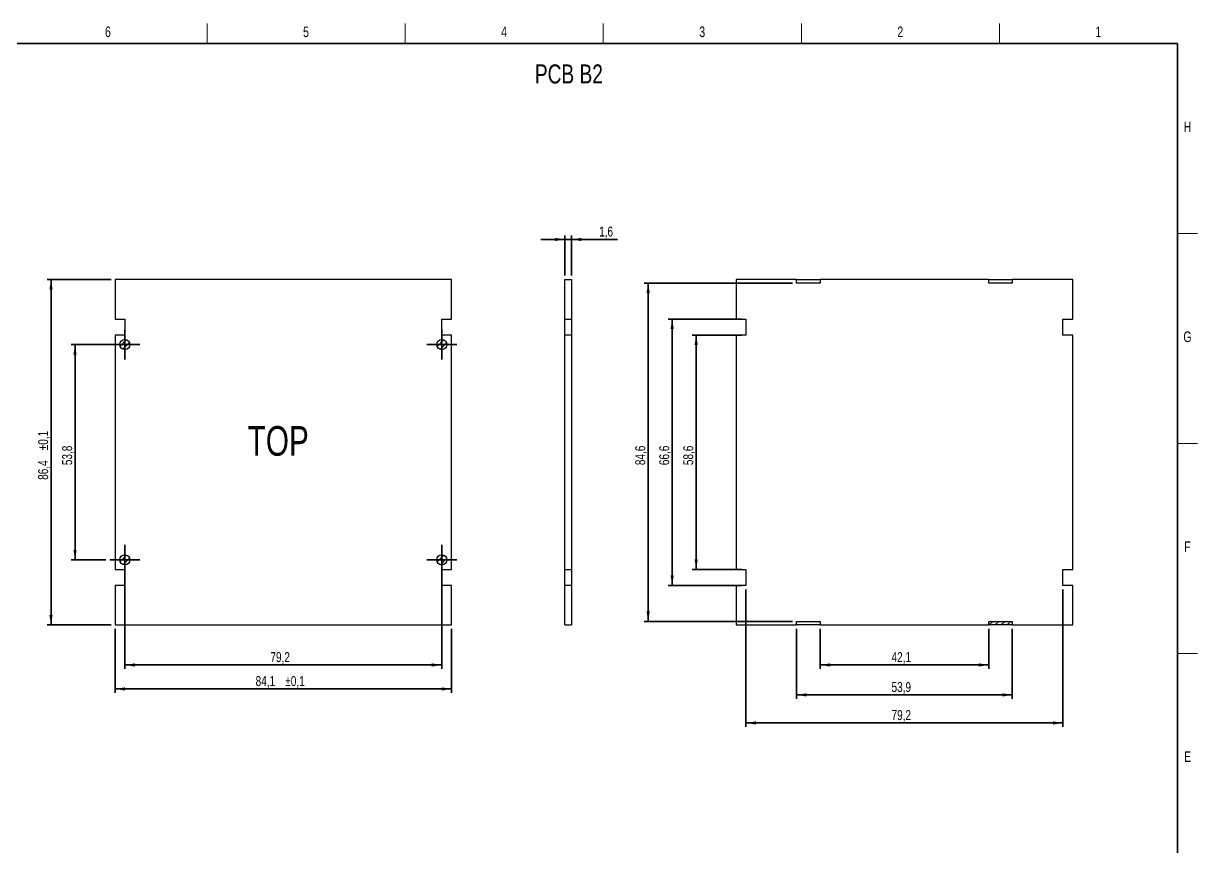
# Paper-space layout 'PCB' of a CAD drawing. Header units: millimetres. Extents: x 0 to 594, y 0 to 420.
# Drawn here: x 300.6 to 594, y 214.2 to 420 of the extents above; entities that cross this region are included whole.
import ezdxf

# ---------------------------------------------------------------- set-up
doc = ezdxf.new("R2010")
doc.units = ezdxf.units.MM
doc.linetypes.add('SLD-Solido', pattern=[0])
doc.layers.add('FORMAT', color=7, linetype='SLD-Solido', lineweight=35)
doc.styles.add('SLDTEXTSTYLE0', font='TXT', dxfattribs={"width": 0.75})
doc.dimstyles.new('SLDDIMSTYLE0', dxfattribs={"dimtxt": 2.5, "dimasz": 2.5, "dimexe": 0, "dimexo": 0.0625, "dimtad": 1, "dimdec": 1, "dimrnd": 1e-09, "dimzin": 12, "dimdsep": 46, "dimtxsty": 'SLDTEXTSTYLE0', "dimsah": 1, "dimcen": 0.09, "dimadec": 0, "dimazin": 3, "dimtfac": 1, "dimtdec": 1, "dimtofl": 0, "dimtmove": 0, "dimatfit": 3, "dimfxl": 1, "dimfrac": 2, "dimtolj": 1, "dimtzin": 12, "dimarcsym": 0})
doc.dimstyles.new('SLDDIMSTYLE1', dxfattribs={"dimtxt": 2.5, "dimasz": 2.5, "dimexe": 0, "dimexo": 0.0625, "dimtad": 1, "dimdec": 1, "dimrnd": 1e-09, "dimzin": 12, "dimdsep": 46, "dimtxsty": 'SLDTEXTSTYLE0', "dimsah": 1, "dimcen": 0.09, "dimadec": 0, "dimazin": 3, "dimtfac": 1, "dimtdec": 1, "dimtmove": 0, "dimatfit": 0, "dimfxl": 1, "dimfrac": 2, "dimtolj": 1, "dimtzin": 12, "dimarcsym": 0})
doc.dimstyles.new('SLDDIMSTYLE3', dxfattribs={"dimtxt": 2.5, "dimasz": 2.5, "dimexe": 0, "dimexo": 0.0625, "dimtad": 1, "dimdec": 1, "dimrnd": 1e-09, "dimzin": 12, "dimdsep": 46, "dimtxsty": 'SLDTEXTSTYLE0', "dimsah": 1, "dimcen": 0.09, "dimadec": 0, "dimazin": 3, "dimtol": 1, "dimtp": 0.1, "dimtm": 0.1, "dimtfac": 1, "dimtdec": 1, "dimtofl": 0, "dimtmove": 0, "dimatfit": 3, "dimfxl": 1, "dimfrac": 2, "dimtolj": 1, "dimarcsym": 0})

# ---------------------------------------------------------------- blocks, each defined once
blk = doc.blocks.new('SW_HATCH_12')
at = {"color": 0, "linetype": 'SLD-Solido', "lineweight": 18}
for p, q in [((0, 0), (-1.66, -1.66)), ((0.71, -0.79), (-0.86, -2.36))]:
    blk.add_line(p, q, dxfattribs=at)
blk = doc.blocks.new('SW_HATCH_13')
at = {"color": 0, "linetype": 'SLD-Solido', "lineweight": 18}
for p, q in [((0, 0), (-1.6, -1.6)), ((0.77, -0.73), (-0.87, -2.36))]:
    blk.add_line(p, q, dxfattribs=at)
blk = doc.blocks.new('SW_HATCH_14')
at = {"color": 0, "linetype": 'SLD-Solido', "lineweight": 18}
for p, q in [((0, 0), (-1.57, -1.57)), ((0.79, -0.71), (-0.86, -2.36))]:
    blk.add_line(p, q, dxfattribs=at)
blk = doc.blocks.new('SW_HATCH_15')
at = {"color": 0, "linetype": 'SLD-Solido', "lineweight": 18}
for p, q in [((0, 0), (-1.63, -1.63)), ((0.73, -0.77), (-0.87, -2.36))]:
    blk.add_line(p, q, dxfattribs=at)
blk = doc.blocks.new('_D_38')
at = {"layer": 'FORMAT'}
for p, q in [((323.5, 268.6), (323.5, 252.6)), ((407.6, 268.6), (407.6, 252.6)), ((407.6, 253.6), (323.5, 253.6))]:
    blk.add_line(p, q, dxfattribs=at)
for points in [[(323.5, 253.6), (326, 253.2), (326, 254)], [(407.6, 253.6), (405.1, 254), (405.1, 253.2)]]:
    blk.add_solid(points, dxfattribs=at)
at = {"layer": 'FORMAT', "char_height": 2.5, "attachment_point": 1, "style": 'SLDTEXTSTYLE0'}
for s, insert in [('84,1', (358.63, 256.82)), ('±0,1', (366.04, 256.82))]:
    blk.add_mtext(s, dxfattribs=dict(at, insert=insert))
blk = doc.blocks.new('_D_39')
at = {"layer": 'FORMAT'}
for p, q in [((322.5, 356), (306.5, 356)), ((307.5, 356), (307.5, 269.6)), ((322.5, 269.6), (306.5, 269.6))]:
    blk.add_line(p, q, dxfattribs=at)
for points in [[(307.5, 356), (307.1, 353.5), (307.9, 353.5)], [(307.5, 269.6), (307.9, 272.1), (307.1, 272.1)]]:
    blk.add_solid(points, dxfattribs=at)
at = {"layer": 'FORMAT', "char_height": 2.5, "attachment_point": 1, "rotation": 90, "style": 'SLDTEXTSTYLE0'}
for s, insert in [('±0,1', (304.28, 313.28)), ('86,4', (304.28, 305.88))]:
    blk.add_mtext(s, dxfattribs=dict(at, insert=insert))
blk = doc.blocks.new('_D_40')
at = {"layer": 'FORMAT'}
for p, q in [((324.96, 339.71), (312.5, 339.71)), ((313.5, 339.71), (313.5, 285.88)), ((321.2, 285.88), (312.5, 285.88))]:
    blk.add_line(p, q, dxfattribs=at)
for points in [[(313.5, 339.71), (313.1, 337.21), (313.9, 337.21)], [(313.5, 285.88), (313.9, 288.38), (313.1, 288.38)]]:
    blk.add_solid(points, dxfattribs=at)
at = {"layer": 'FORMAT', "insert": (310.28, 309.56), "char_height": 2.5, "attachment_point": 1, "rotation": 90, "style": 'SLDTEXTSTYLE0'}
blk.add_mtext('53,8', dxfattribs=at)
blk = doc.blocks.new('_D_41')
at = {"layer": 'FORMAT'}
for p, q in [((325.96, 284.88), (325.96, 258.6)), ((405.15, 284.88), (405.15, 258.6)), ((405.15, 259.6), (325.96, 259.6))]:
    blk.add_line(p, q, dxfattribs=at)
for points in [[(325.96, 259.6), (328.46, 259.2), (328.46, 260)], [(405.15, 259.6), (402.65, 260), (402.65, 259.2)]]:
    blk.add_solid(points, dxfattribs=at)
at = {"layer": 'FORMAT', "insert": (362.32, 262.82), "char_height": 2.5, "attachment_point": 1, "style": 'SLDTEXTSTYLE0'}
blk.add_mtext('79,2', dxfattribs=at)
blk = doc.blocks.new('SW_CENTERMARKSYMBOL_4')
at = {"layer": 'FORMAT', "color": 0}
for p, q in [((0, 2.5), (0, 3.76)), ((-2.5, 0), (-3.76, 0)), ((0, 0), (-2.5, 0)), ((0, 0), (0, 2.5)), ((0, 0), (0, -2.5)), ((0, 0), (2.5, 0)), ((2.5, 0), (3.76, 0)), ((0, -2.5), (0, -3.76))]:
    blk.add_line(p, q, dxfattribs=at)
blk = doc.blocks.new('SW_CENTERMARKSYMBOL_5')
at = {"layer": 'FORMAT', "color": 0}
for p, q in [((0, 2.5), (0, 3.76)), ((-2.5, 0), (-3.76, 0)), ((0, 0), (-2.5, 0)), ((0, 0), (0, 2.5)), ((0, 0), (0, -2.5)), ((0, 0), (2.5, 0)), ((2.5, 0), (3.76, 0)), ((0, -2.5), (0, -3.76))]:
    blk.add_line(p, q, dxfattribs=at)
blk = doc.blocks.new('SW_CENTERMARKSYMBOL_6')
at = {"layer": 'FORMAT', "color": 0}
for p, q in [((0, 2.5), (0, 3.76)), ((-2.5, 0), (-3.76, 0)), ((0, 0), (-2.5, 0)), ((0, 0), (0, 2.5)), ((0, 0), (0, -2.5)), ((0, 0), (2.5, 0)), ((2.5, 0), (3.76, 0)), ((0, -2.5), (0, -3.76))]:
    blk.add_line(p, q, dxfattribs=at)
blk = doc.blocks.new('SW_CENTERMARKSYMBOL_7')
at = {"layer": 'FORMAT', "color": 0}
for p, q in [((0, 2.5), (0, 3.76)), ((-2.5, 0), (-3.76, 0)), ((0, 0), (-2.5, 0)), ((0, 0), (0, 2.5)), ((0, 0), (0, -2.5)), ((0, 0), (2.5, 0)), ((2.5, 0), (3.76, 0)), ((0, -2.5), (0, -3.76))]:
    blk.add_line(p, q, dxfattribs=at)
blk = doc.blocks.new('_D_42')
at = {"layer": 'FORMAT'}
for p, q in [((435.94, 357), (435.94, 367)), ((437.54, 357), (437.54, 367)), ((435.94, 366), (429.94, 366)), ((437.54, 366), (435.94, 366)), ((437.54, 366), (449.08, 366))]:
    blk.add_line(p, q, dxfattribs=at)
for points in [[(435.94, 366), (433.44, 366.4), (433.44, 365.6)], [(437.54, 366), (440.04, 365.6), (440.04, 366.4)]]:
    blk.add_solid(points, dxfattribs=at)
at = {"layer": 'FORMAT', "insert": (444.46, 369.22), "char_height": 2.5, "attachment_point": 1, "style": 'SLDTEXTSTYLE0'}
blk.add_mtext('1,6', dxfattribs=at)
blk = doc.blocks.new('SW_HATCH_16')
at = {"color": 0, "linetype": 'SLD-Solido', "lineweight": 18}
for p, q in [((0, 0), (-0.89, -0.89)), ((1.5, 0), (0.6, -0.89)), ((2.99, 0), (2.1, -0.89)), ((4.49, 0), (3.6, -0.89))]:
    blk.add_line(p, q, dxfattribs=at)
blk = doc.blocks.new('_D_43')
at = {"layer": 'FORMAT'}
for p, q in [((480.16, 346.09), (461.72, 346.09)), ((462.72, 346.09), (462.72, 279.5)), ((480.16, 279.5), (461.72, 279.5))]:
    blk.add_line(p, q, dxfattribs=at)
for points in [[(462.72, 346.09), (462.32, 343.59), (463.12, 343.59)], [(462.72, 279.5), (463.12, 282), (462.32, 282)]]:
    blk.add_solid(points, dxfattribs=at)
at = {"layer": 'FORMAT', "insert": (459.49, 309.56), "char_height": 2.5, "attachment_point": 1, "rotation": 90, "style": 'SLDTEXTSTYLE0'}
blk.add_mtext('66,6', dxfattribs=at)
blk = doc.blocks.new('_D_44')
at = {"layer": 'FORMAT'}
for p, q in [((493.82, 268.6), (493.82, 251.11)), ((547.72, 268.6), (547.72, 251.11)), ((547.72, 252.11), (493.82, 252.11))]:
    blk.add_line(p, q, dxfattribs=at)
for points in [[(493.82, 252.11), (496.32, 251.71), (496.32, 252.51)], [(547.72, 252.11), (545.22, 252.51), (545.22, 251.71)]]:
    blk.add_solid(points, dxfattribs=at)
at = {"layer": 'FORMAT', "insert": (517.53, 255.33), "char_height": 2.5, "attachment_point": 1, "style": 'SLDTEXTSTYLE0'}
blk.add_mtext('53,9', dxfattribs=at)
blk = doc.blocks.new('_D_45')
at = {"layer": 'FORMAT'}
for p, q in [((492.82, 355.1), (455.72, 355.1)), ((456.72, 270.49), (456.72, 355.1)), ((492.82, 270.49), (455.72, 270.49))]:
    blk.add_line(p, q, dxfattribs=at)
for points in [[(456.72, 355.1), (456.32, 352.6), (457.12, 352.6)], [(456.72, 270.49), (457.12, 272.99), (456.32, 272.99)]]:
    blk.add_solid(points, dxfattribs=at)
at = {"layer": 'FORMAT', "insert": (453.49, 309.56), "char_height": 2.5, "attachment_point": 1, "rotation": 90, "style": 'SLDTEXTSTYLE0'}
blk.add_mtext('84,6', dxfattribs=at)
blk = doc.blocks.new('_D_46')
at = {"layer": 'FORMAT'}
for p, q in [((481.16, 278.5), (481.16, 244.1)), ((560.37, 278.5), (560.37, 244.1)), ((560.37, 245.1), (481.16, 245.1))]:
    blk.add_line(p, q, dxfattribs=at)
for points in [[(481.16, 245.1), (483.66, 244.7), (483.66, 245.5)], [(560.37, 245.1), (557.87, 245.5), (557.87, 244.7)]]:
    blk.add_solid(points, dxfattribs=at)
at = {"layer": 'FORMAT', "insert": (517.53, 248.32), "char_height": 2.5, "attachment_point": 1, "style": 'SLDTEXTSTYLE0'}
blk.add_mtext('79,2', dxfattribs=at)
blk = doc.blocks.new('_D_47')
at = {"layer": 'FORMAT'}
for p, q in [((499.72, 268.6), (499.72, 258.6)), ((541.82, 268.6), (541.82, 258.6)), ((541.82, 259.6), (499.72, 259.6))]:
    blk.add_line(p, q, dxfattribs=at)
for points in [[(499.72, 259.6), (502.22, 259.2), (502.22, 260)], [(541.82, 259.6), (539.32, 260), (539.32, 259.2)]]:
    blk.add_solid(points, dxfattribs=at)
at = {"layer": 'FORMAT', "insert": (517.53, 262.82), "char_height": 2.5, "attachment_point": 1, "style": 'SLDTEXTSTYLE0'}
blk.add_mtext('42,1', dxfattribs=at)
blk = doc.blocks.new('_D_48')
at = {"layer": 'FORMAT'}
for p, q in [((480.16, 342.09), (467.72, 342.09)), ((468.72, 342.09), (468.72, 283.5)), ((480.16, 283.5), (467.72, 283.5))]:
    blk.add_line(p, q, dxfattribs=at)
for points in [[(468.72, 342.09), (468.32, 339.59), (469.12, 339.59)], [(468.72, 283.5), (469.12, 286), (468.32, 286)]]:
    blk.add_solid(points, dxfattribs=at)
at = {"layer": 'FORMAT', "insert": (465.49, 309.56), "char_height": 2.5, "attachment_point": 1, "rotation": 90, "style": 'SLDTEXTSTYLE0'}
blk.add_mtext('58,6', dxfattribs=at)

psp = doc.layouts.new('PCB')

# ---------------------------------------------------------------- linework, layer by layer
at = {"color": 7, "linetype": 'SLD-Solido', "lineweight": 18}
for p, q in [((346.5, 415), (346.5, 420)), ((396, 415), (396, 420)), ((445.5, 415), (445.5, 420)), ((495, 415), (495, 420)), ((544.5, 415), (544.5, 420)), ((589, 367.5), (594, 367.5)), ((589, 315), (594, 315)), ((589, 262.5), (594, 262.5))]:
    psp.add_line(p, q, dxfattribs=at)
at = {"color": 7, "linetype": 'SLD-Solido', "lineweight": 35}
for p, q in [((5, 415), (589, 415)), ((589, 415), (589, 5))]:
    psp.add_line(p, q, dxfattribs=at)
at = {"color": 7, "linetype": 'SLD-Solido', "lineweight": 25}
for p, q in [((323.503, 355.995), (323.503, 346.093)), ((407.603, 355.995), (323.503, 355.995)), ((407.603, 346.093), (407.603, 355.995)), ((435.937, 346.093), (435.937, 355.995)), ((435.937, 355.995), (437.537, 355.995)), ((437.537, 355.995), (437.537, 346.093)), ((478.715, 355.995), (478.715, 346.093)), ((493.815, 355.995), (478.715, 355.995)), ((493.815, 355.1), (493.815, 355.995)), ((493.815, 355.995), (499.715, 355.995)), ((499.715, 355.1), (493.815, 355.1)), ((499.715, 355.995), (499.715, 355.1)), ((541.815, 355.995), (499.715, 355.995)), ((541.815, 355.1), (541.815, 355.995)), ((541.815, 355.995), (547.715, 355.995)), ((547.715, 355.1), (541.815, 355.1)), ((547.715, 355.995), (547.715, 355.1)), ((562.815, 355.995), (547.715, 355.995)), ((562.815, 346.093), (562.815, 355.995)), ((323.503, 346.093), (325.946, 346.093)), ((325.946, 346.093), (325.946, 342.093)), ((405.16, 346.093), (407.603, 346.093)), ((405.16, 342.093), (405.16, 346.093)), ((435.937, 346.093), (437.537, 346.093)), ((435.937, 342.093), (435.937, 346.093)), ((437.537, 346.093), (437.537, 342.093)), ((478.715, 346.093), (481.158, 346.093)), ((481.158, 346.093), (481.158, 342.093)), ((560.372, 346.093), (562.815, 346.093)), ((560.372, 342.093), (560.372, 346.093)), ((323.503, 342.093), (323.503, 283.497)), ((325.946, 342.093), (323.503, 342.093)), ((407.603, 342.093), (405.16, 342.093)), ((407.603, 283.497), (407.603, 342.093)), ((435.937, 283.497), (435.937, 342.093)), ((437.537, 342.093), (435.937, 342.093)), ((437.537, 342.093), (437.537, 283.497)), ((481.158, 342.093), (478.715, 342.093)), ((478.715, 342.093), (478.715, 283.497)), ((562.815, 342.093), (560.372, 342.093)), ((562.815, 283.497), (562.815, 342.093)), ((323.503, 283.497), (325.946, 283.497)), ((325.946, 283.497), (325.946, 279.497)), ((405.16, 283.497), (407.603, 283.497)), ((405.16, 279.497), (405.16, 283.497)), ((435.937, 283.497), (437.537, 283.497)), ((435.937, 279.497), (435.937, 283.497)), ((437.537, 283.497), (437.537, 279.497)), ((478.715, 283.497), (481.158, 283.497)), ((481.158, 283.497), (481.158, 279.497)), ((560.372, 283.497), (562.815, 283.497)), ((560.372, 279.497), (560.372, 283.497)), ((323.503, 279.497), (323.503, 269.595)), ((325.946, 279.497), (323.503, 279.497)), ((407.603, 279.497), (405.16, 279.497)), ((407.603, 269.595), (407.603, 279.497)), ((435.937, 269.595), (435.937, 279.497)), ((437.537, 279.497), (435.937, 279.497)), ((437.537, 279.497), (437.537, 269.595)), ((478.715, 279.497), (478.715, 269.595)), ((481.158, 279.497), (478.715, 279.497)), ((562.815, 279.497), (560.372, 279.497)), ((562.815, 269.595), (562.815, 279.497)), ((493.815, 270.49), (499.715, 270.49)), ((493.815, 269.595), (493.815, 270.49)), ((499.715, 270.49), (499.715, 269.595)), ((541.815, 270.49), (547.715, 270.49)), ((541.815, 269.595), (541.815, 270.49)), ((547.715, 270.49), (547.715, 269.595)), ((323.503, 269.595), (407.603, 269.595)), ((435.937, 269.595), (437.537, 269.595)), ((478.715, 269.595), (493.815, 269.595)), ((499.715, 269.595), (493.815, 269.595)), ((499.715, 269.595), (541.815, 269.595)), ((547.715, 269.595), (541.815, 269.595)), ((547.715, 269.595), (562.815, 269.595))]:
    psp.add_line(p, q, dxfattribs=at)
for centre in [(325.955, 339.708), (405.151, 339.708), (325.955, 285.882), (405.151, 285.882)]:
    psp.add_circle(centre, 1.259, dxfattribs=at)

# ---------------------------------------------------------------- block references
at = {"color": 7, "linetype": 'SLD-Solido', "lineweight": 18}
for name, p in [('SW_HATCH_14', (326.32, 340.914)), ('SW_HATCH_15', (405.612, 340.88)), ('SW_HATCH_13', (326.361, 287.074)), ('SW_HATCH_12', (405.651, 287.037)), ('SW_HATCH_16', (542.819, 270.49))]:
    psp.add_blockref(name, p, dxfattribs=at)
at = {"layer": 'FORMAT'}
for name, p in [('SW_CENTERMARKSYMBOL_5', (325.955, 339.708)), ('SW_CENTERMARKSYMBOL_4', (405.151, 339.708)), ('SW_CENTERMARKSYMBOL_6', (325.955, 285.882)), ('SW_CENTERMARKSYMBOL_7', (405.151, 285.882))]:
    psp.add_blockref(name, p, dxfattribs=at)

# ---------------------------------------------------------------- texts
at = {"color": 7, "linetype": 'Continuous', "lineweight": 0, "char_height": 2.646, "attachment_point": 2, "style": 'SLDTEXTSTYLE0'}
for s, insert in [('6', (321.723, 419.237)), ('5', (371.223, 419.237)), ('4', (420.723, 419.237)), ('3', (470.223, 419.237)), ('2', (519.723, 419.237)), ('1', (569.223, 419.237)), ('H', (591.494, 395.487)), ('G', (591.491, 342.987)), ('F', (591.472, 290.487)), ('E', (591.505, 237.987))]:
    psp.add_mtext(s, dxfattribs=dict(at, insert=insert))
at = {"layer": 'FORMAT', "attachment_point": 1, "style": 'SLDTEXTSTYLE0'}
for s, insert, char_height in [('PCB B2', (428.418, 409.76), 4.7625), ('TOP', (356.646, 319.327), 7.4083)]:
    psp.add_mtext(s, dxfattribs=dict(at, insert=insert, char_height=char_height))

# ---------------------------------------------------------------- dimensions: what is measured, and where the dimension line sits
at = {"layer": 'FORMAT'}
for base, p1, p2, dimstyle, picture, middle in [((435.937, 365.995), (437.537, 355.995), (435.937, 355.995), 'SLDDIMSTYLE1', '_D_42', (446.77, 365.995)), ((325.955, 259.595), (405.151, 285.882), (325.955, 285.882), 'SLDDIMSTYLE0', '_D_41', (365.553, 259.595)), ((481.158, 245.096), (560.372, 279.497), (481.158, 279.497), 'SLDDIMSTYLE0', '_D_46', (520.765, 245.096)), ((323.503, 253.595), (407.603, 269.595), (323.503, 269.595), 'SLDDIMSTYLE3', '_D_38', (365.553, 253.595)), ((493.815, 252.106), (547.715, 269.595), (493.815, 269.595), 'SLDDIMSTYLE0', '_D_44', (520.765, 252.106)), ((499.715, 259.595), (541.815, 269.595), (499.715, 269.595), 'SLDDIMSTYLE0', '_D_47', (520.765, 259.595))]:
    dim = psp.add_linear_dim(base=base, p1=p1, p2=p2, dimstyle=dimstyle, dxfattribs=at)
    dim.commit()
    dim.dimension.update_dxf_attribs({"geometry": picture, "text_midpoint": middle, "dimtype": 160})
for base, p1, p2, dimstyle, picture, middle in [((307.503, 269.595), (323.503, 355.995), (323.503, 269.595), 'SLDDIMSTYLE3', '_D_39', (307.503, 312.795)), ((456.715, 355.1), (493.815, 270.49), (493.815, 355.1), 'SLDDIMSTYLE0', '_D_45', (456.715, 312.795)), ((462.715, 279.497), (481.158, 346.093), (481.158, 279.497), 'SLDDIMSTYLE0', '_D_43', (462.715, 312.795)), ((468.715, 283.497), (481.158, 342.093), (481.158, 283.497), 'SLDDIMSTYLE0', '_D_48', (468.715, 312.795)), ((313.503, 285.882), (325.955, 339.708), (322.196, 285.882), 'SLDDIMSTYLE0', '_D_40', (313.503, 312.795))]:
    dim = psp.add_linear_dim(base=base, p1=p1, p2=p2, angle=90, dimstyle=dimstyle, dxfattribs=at)
    dim.commit()
    dim.dimension.update_dxf_attribs({"geometry": picture, "text_midpoint": middle, "dimtype": 160})

doc.saveas('drawing.dxf')
